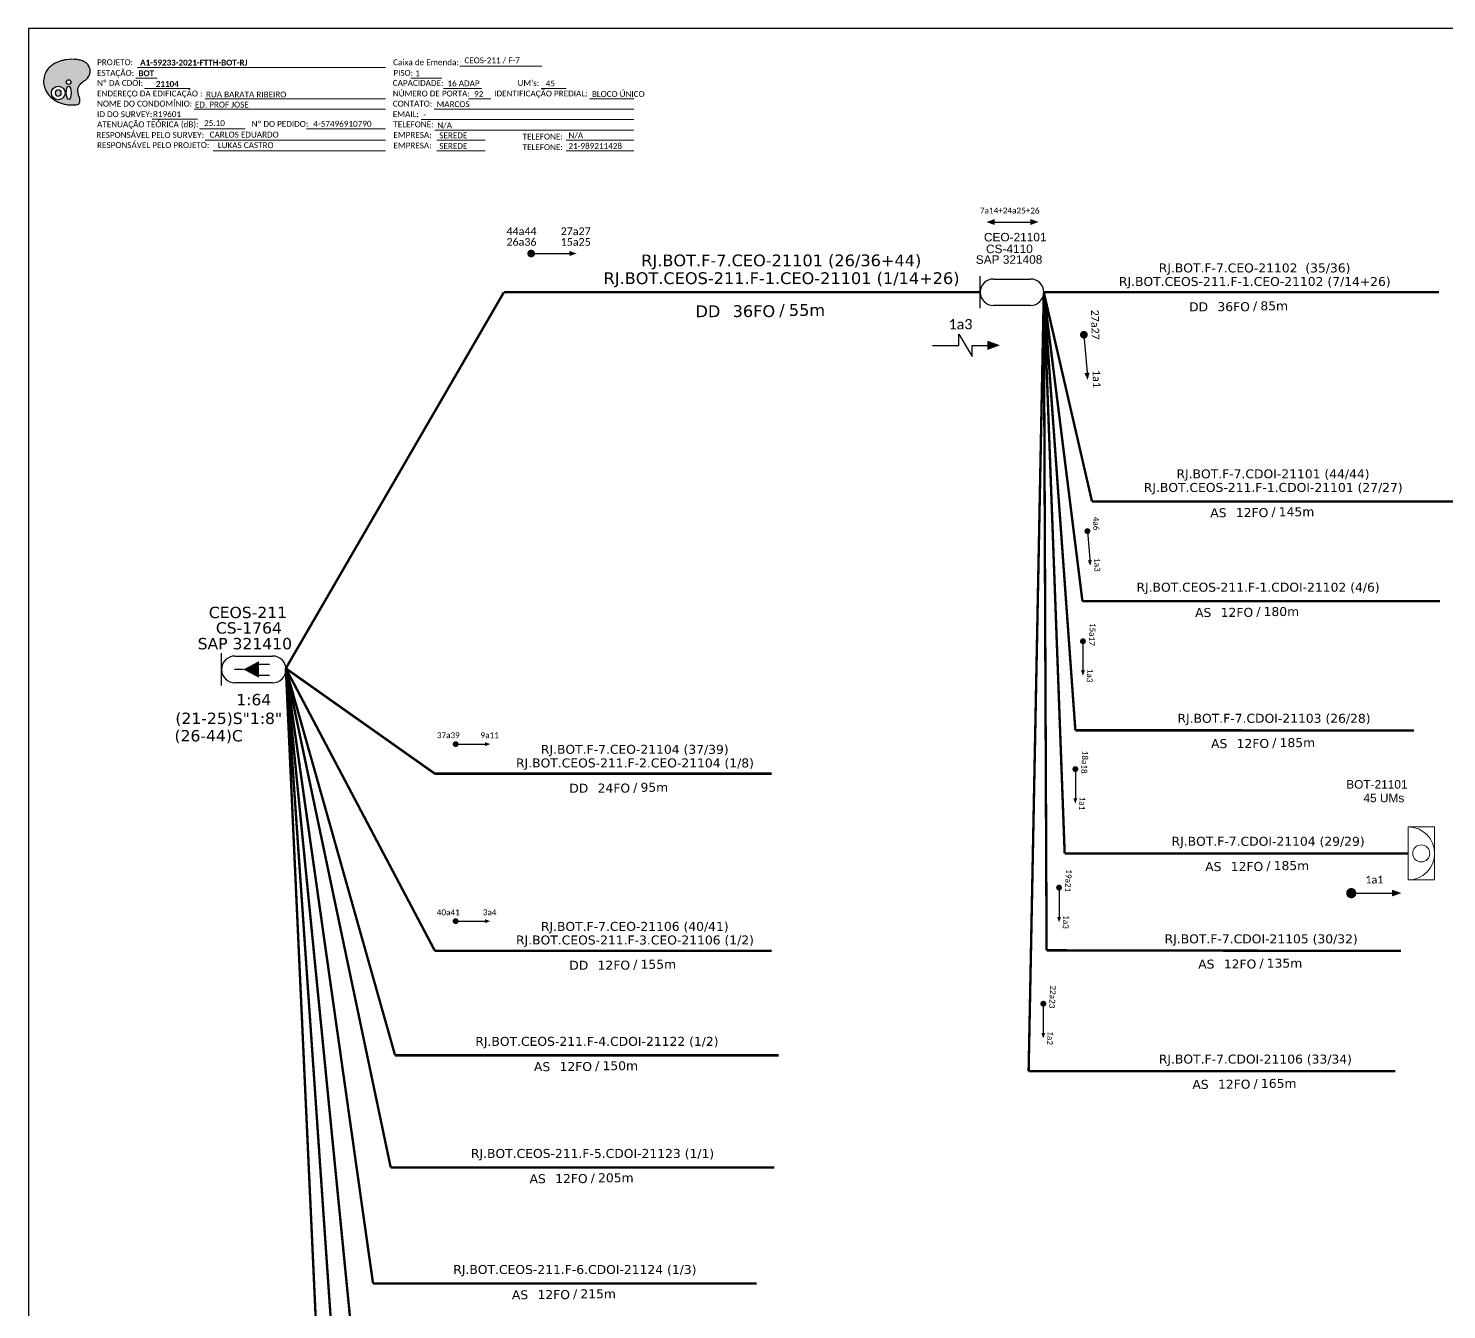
# Model space of a CAD drawing. Extents: x -89 to 2622484776, y -1852823961 to 1299.
# Drawn here: x -89.3 to 345.5, y 906.2 to 1299 of the extents above; entities that cross this region are included whole.
import ezdxf
from ezdxf.enums import TextEntityAlignment as Align

# ---------------------------------------------------------------- set-up
doc = ezdxf.new("R2010")
doc.units = 0
for name, color, linetype, lineweight in [("20.0-LEGENDA DOS CDO'S", 1, 'Continuous', 0), ('20.1-CDO_INTERIOR', 1, 'Continuous', 0), ('20.2-CDO_POSTE', 1, 'Continuous', 5), ('40.1-ETIQUETAS', 1, 'Continuous', 20)]:
    doc.layers.add(name, color=color, linetype=linetype, lineweight=lineweight)
for name, color, linetype in [('20.4-CEOS', 1, 'Continuous'), ('CAP a instalar', 1, 'Continuous'), ('SETA', 7, 'Continuous')]:
    doc.layers.add(name, color=color, linetype=linetype)
doc.styles.add('ARIAL', font='arial.ttf')
doc.styles.add('siredit', font='verdana.ttf')
doc.styles.get("Standard").update_dxf_attribs({"font": 'arial.ttf'})
doc.styles.add('WMF-Calibri0', font='calibri.ttf')
doc.styles.add('WMF-Calibri1', font='calibrib.ttf')
doc.linetypes.add('FENCELINE1', pattern='A,0.25,-0.1,[133,ltypeshp.shx,S=0.1,R=0,X=-0.1,Y=0],-0.1,1', length=1.45)

# ---------------------------------------------------------------- blocks, each defined once
blk = doc.blocks.new('OI')
h = blk.add_hatch(color=40)
edge = h.paths.add_edge_path()
edge.add_spline(control_points=[(4.35, -0.67), (3.92, -0.99), (3.26, -1.5), (2.81, -2.59), (2.9, -3.5), (3.06, -4.27), (3.31, -4.85), (3.37, -5.39), (3.4, -5.88), (3.2, -6.4), (2.54, -6.61), (1.65, -6.63), (0.55, -6.67), (-0.56, -6.42), (-1.61, -6.14), (-2.77, -5.61), (-3.92, -4.77), (-4.89, -3.7), (-5.34, -2.65), (-5.6, -1.94), (-5.85, -0.96), (-5.71, 0.47), (-5.1, 2.02), (-4.14, 3.02), (-3.3, 3.61), (-2.37, 4.16), (-1.36, 4.44), (-0.56, 4.7), (0.79, 4.85), (2.24, 4.97), (3.79, 4.57), (4.67, 4.21), (5.44, 3.65), (5.76, 2.99), (6.03, 2.21), (6.01, 1.46), (5.72, 0.64), (5.31, 0.08), (4.88, -0.38), (4.51, -0.55), (4.35, -0.67)], knot_values=[0, 0, 0, 0, 1.60434, 2.417191, 3.427595, 4.282808, 4.776746, 5.304182, 5.888771, 6.258406, 6.858137, 7.79129, 8.986195, 10.124242, 11.187857, 12.242908, 13.953784, 15.414161, 16.515391, 17.349188, 17.675853, 19.552021, 21.515531, 22.568638, 23.63245, 24.621084, 25.782718, 26.745347, 27.142653, 29.870543, 31.004649, 31.921532, 32.709589, 33.801391, 34.042471, 35.192333, 35.971461, 36.628871, 37.254359, 37.836911, 37.836911, 37.836911, 37.836911], degree=3, periodic=0)
h.paths.add_polyline_path([(1.13, -0.87, -1), (-0.04, -0.87, -1)], flags=16)
edge = h.paths.add_edge_path(flags=16)
edge.add_ellipse((0.56, -3.59), major_axis=(-0.02, 1.71), ratio=0.361305, start_angle=0, end_angle=360)
h.paths.add_polyline_path([(-0.36, -3.62, -1), (-3.8, -3.62, -1)], flags=16)
edge = h.paths.add_edge_path(flags=0)
edge.add_ellipse((-2.08, -3.62), major_axis=(0, 0.885), ratio=0.758294, start_angle=0, end_angle=360)
at = {"color": 40}
for centre, radius in [((-2.08, -3.62), 1.72), ((0.54, -0.87), 0.587)]:
    blk.add_circle(centre, radius, dxfattribs=at)
blk.add_ellipse((-2.08, -3.62), major_axis=(0, 0.885), ratio=0.758294, start_param=-3.141592653589792, end_param=3.141592653589792, dxfattribs=at)
blk.add_ellipse((0.56, -3.59), major_axis=(-0.02, 1.71), ratio=0.361305, dxfattribs=at)
at = {"color": 40, "start_tangent": (-0.800898, -0.598801), "end_tangent": (-0.800898, -0.598801)}
blk.add_spline([(4.35, -0.67), (3.2, -1.78), (2.9, -2.54), (2.92, -3.55), (3.12, -4.38), (3.28, -4.85), (3.37, -5.37), (3.35, -5.95), (3.2, -6.29), (2.66, -6.55), (1.73, -6.63), (0.54, -6.62), (-0.58, -6.41), (-1.6, -6.11), (-2.56, -5.67), (-3.95, -4.67), (-4.89, -3.56), (-5.37, -2.56), (-5.64, -1.78), (-5.72, -1.46), (-5.63, 0.42), (-4.84, 2.22), (-4.13, 2.99), (-3.27, 3.62), (-2.4, 4.09), (-1.3, 4.47), (-0.37, 4.72), (0.02, 4.77), (2.75, 4.8), (3.85, 4.53), (4.69, 4.16), (5.31, 3.68), (5.85, 2.73), (5.93, 2.5), (5.94, 1.35), (5.67, 0.62), (5.29, 0.08), (4.84, -0.36), (4.35, -0.67)], degree=3, dxfattribs=at)
blk = doc.blocks.new('CARIMBO')
at = {"color": 7, "lineweight": 0}
for points in [[(35.66, -16.79), (111.64, -16.79)], [(134.48, -16.3), (159.61, -16.3)], [(35.15, -20.06), (41.7, -20.06)], [(119.43, -20.02), (128.92, -20.02)], [(37.81, -23.14), (51.75, -23.14)], [(129.48, -23.14), (141.1, -23.14)], [(159.42, -23.14), (167.09, -23.14)], [(52.97, -29.48), (111.64, -29.48)], [(56.38, -26.37), (111.64, -26.37)], [(126.6, -29.48), (187.83, -29.48)], [(137.07, -26.37), (144.01, -26.37)], [(174.24, -26.37), (187.8, -26.37)], [(40.13, -32.55), (54.07, -32.55)], [(122.56, -32.72), (187.83, -32.72)], [(54.67, -35.52), (68.61, -35.52)], [(56.38, -39.07), (111.64, -39.07)], [(126.84, -35.96), (187.83, -35.96)], [(127.45, -39.07), (142.25, -39.07)], [(167.06, -39.07), (187.83, -39.07)], [(58.87, -42.31), (111.64, -42.31)], [(127.45, -42.31), (142.25, -42.31)], [(167.06, -42.31), (187.83, -42.31)]]:
    blk.add_lwpolyline(points, dxfattribs=at)
at = {"color": 7, "xscale": 1.213923925163967, "yscale": 1.213923925163967, "zscale": 1.213923925163967, "rotation": 0.1532896023949059}
blk.add_blockref('OI', (13.86, -20.16), dxfattribs=at)
at = {"color": 7, "lineweight": 0, "style": 'WMF-Calibri0'}
for s, height, p in [('PROJETO:', 1.793, (23.26, -16.04)), ('ESTAÇÃO:', 1.793, (23.26, -19.32)), ('Caixa de Emenda:', 1.7927, (114.02, -16.04)), ('Nº DA CDOI:', 1.7927, (23.26, -22.39)), ('CAPACIDADE:', 1.7927, (113.91, -22.39)), ('PISO:', 1.793, (114.09, -19.28)), ("UM's:", 1.793, (152.15, -22.39)), ('ENDEREÇO DA EDIFICAÇÃO :', 1.7927, (23.26, -25.63)), ('NÚMERO DE PORTA:', 1.7927, (113.91, -25.63)), ('IDENTIFICAÇÃO PREDIAL:', 1.7927, (144.99, -25.63)), ('NOME DO CONDOMÍNIO:', 1.7927, (23.26, -28.74)), ('ID DO SURVEY:', 1.7927, (23.26, -31.97)), ('CONTATO:', 1.793, (113.91, -28.74)), ('EMAIL:', 1.793, (113.91, -31.97)), ('ATENUAÇÃO TEÓRICA (dB):', 1.7927, (23.26, -35.09)), ('TELEFONE:', 1.793, (114.09, -35.09)), ('RESPONSÁVEL PELO SURVEY:', 1.7927, (23.02, -38.32)), ('RESPONSÁVEL PELO PROJETO:', 1.7927, (23.26, -41.44)), ('EMPRESA:', 1.793, (114.09, -38.32)), ('TELEFONE:', 1.793, (153.7, -38.83)), ('EMPRESA:', 1.793, (114.09, -41.56)), ('TELEFONE:', 1.793, (153.7, -42.06))]:
    blk.add_text(s, height=height, dxfattribs=at).set_placement(p)
at = {"color": 7, "lineweight": 0, "flags": 8}
for tag, p, style in [('PROJ', (36.46, -16.13), 'WMF-Calibri1'), ('CEOS-XX', (135.87, -15.46), 'WMF-Calibri0'), ('EST', (35.94, -19.41), 'WMF-Calibri1'), ('PISO_PTR', (120.78, -19.42), 'WMF-Calibri0'), ('CAPAC.', (130.66, -22.52), 'WMF-Calibri0'), ("UC'S", (160.78, -22.54), 'WMF-Calibri0'), ('LOGRADOURO', (56.65, -25.91), 'WMF-Calibri0'), ('N°', (138.85, -25.77), 'WMF-Calibri0'), ('N°PREDIO', (174.94, -25.77), 'WMF-Calibri0'), ('_ID_', (40.39, -31.94), 'WMF-Calibri0'), ('NOME_DO_COND.', (53.23, -29.02), 'WMF-Calibri0'), ('EMAIL', (123.26, -32.12), 'WMF-Calibri0'), ('NOME_DO_CONTATO', (127.3, -28.89), 'WMF-Calibri0'), ('O_POTEN', (56.06, -34.68), 'WMF-Calibri0'), ('TELEFONE', (127.55, -35.36), 'WMF-Calibri0'), ('RES_SURVEY', (57.78, -38.23), 'WMF-Calibri0'), ('EMP_RESP_SURVEY', (128.16, -38.47), 'WMF-Calibri0'), ('CONT_RESP_SURVEY', (167.76, -38.47), 'WMF-Calibri0'), ('RES_PROJ', (60.27, -41.47), 'WMF-Calibri0'), ('EMP_RESP_PROJ', (128.16, -41.71), 'WMF-Calibri0'), ('CONT_RESP_PROJ', (167.76, -41.71), 'WMF-Calibri0')]:
    blk.add_attdef(tag, p, '', height=1.79, dxfattribs=dict(at, style=style))
at = {"color": 7, "lineweight": 0, "style": 'WMF-Calibri1', "flags": 8}
blk.add_attdef("N° CDO'S", text='', height=1.79, dxfattribs=at).set_placement((44.78, -22.68), align=Align.CENTER)
blk = doc.blocks.new('CDOE-TEXTO PADRÃO')
at = {"layer": "20.0-LEGENDA DOS CDO'S", "color": 0, "style": 'ARIAL'}
for tag, p in [('CDO_N', (0.49, 7.39)), ('CORDOALHA', (0.5, 4.33)), ('SAP', (0.51, 1.67)), ('SPLITER_1', (0.59, -0.91)), ('SPLITER_2', (0.6, -3.55)), ('(XX-XX_F)S', (0.54, -8.29)), ('(XX-XX_L)S', (0.55, -10.83)), ('UMS', (0.55, -13.15))]:
    blk.add_attdef(tag, p, '', height=1.7, rotation=0.118, dxfattribs=at)
blk.add_attdef('FIBRAS_UTILIZADAS', text='', height=1.7, rotation=0.118, dxfattribs=at).set_placement((19.77, 7.43), align=Align.CENTER)
blk = doc.blocks.new('ETIQUETA_RS5F')
at = {"layer": '40.1-ETIQUETAS', "color": 0, "style": 'siredit'}
blk.add_text('/', height=1.5, dxfattribs=at).set_placement((1.58, -1.95), align=Align.MIDDLE_RIGHT)
for tag, p in [('ETIQUETA_R_PRIMARIA', (1.21, 4.1)), ('ETIQUETA_R_SECUNDARIA', (1.21, 2.1)), ('F_ATIVAS/F_MORTAS', (1.14, -4.24))]:
    blk.add_attdef(tag, text='', height=1.5, dxfattribs=at).set_placement(p, align=Align.MIDDLE_CENTER)
for tag, p in [('TIPO_CABO', (-6.58, -2.12)), ('CAP_CABO', (0.4, -2.09))]:
    blk.add_attdef(tag, text='', height=1.5, dxfattribs=at).set_placement(p, align=Align.MIDDLE_RIGHT)
blk.add_attdef('METROS', text='', height=1.5, dxfattribs=at).set_placement((2.14, -1.95), align=Align.MIDDLE_LEFT)
for tag, p in [('FUSÃO_1', (0.85, -8.39)), ('FUSÃO_2', (0.85, -10.6)), ('FUSÃO_3', (0.85, -12.93)), ('FUSÃO_4', (0.85, -15.14)), ('FUSÃO_5', (0.85, -17.16))]:
    blk.add_attdef(tag, text='', height=1.5, dxfattribs=at).set_placement(p, align=Align.CENTER)
blk = doc.blocks.new('CDOI_INT')
at = {"layer": '20.1-CDO_INTERIOR', "color": 0, "lineweight": 18}
blk.add_lwpolyline([(4.25, -4.25), (4.25, 4.25), (0, 4.25), (0, -4.25)], close=True, dxfattribs=at)
blk.add_circle((2.12, 0), 1.36, dxfattribs=at)
blk.add_arc((0, 0), 4.25, 270, 90, dxfattribs=at)
at = {"layer": "20.0-LEGENDA DOS CDO'S", "color": 0, "style": 'ARIAL'}
for tag, p in [('CDO_N', (-0.08, 10.38)), ('SPLITER_1', (21.18, 10.38)), ('SURVEY', (-0.08, 8.2)), ('SPLITER_2', (21.19, 8.68)), ('SAP', (-0.08, 6.23)), ('1:XX', (5.94, -2.22)), ('UMS', (5.94, -4.24))]:
    blk.add_attdef(tag, p, '', height=1.36, dxfattribs=at)
blk.add_attdef('FIBRAS_UTILIZADAS', text='', height=1.36, dxfattribs=at).set_placement((15.34, 10.38), align=Align.CENTER)

msp = doc.modelspace()

# ---------------------------------------------------------------- linework, layer by layer
msp.add_lwpolyline([(-89.32, 705.02), (749.25, 705.02), (749.25, 1299.02), (-89.32, 1299.02), (-89.32, 705.02)])
at = {"color": 7, "lineweight": 0}
msp.add_lwpolyline([(-4.01, 1268.26), (20.14, 1268.26)], dxfattribs=at)
at = {"color": 7}
for points in [[(206.89, 1239.64), (217.84, 1239.64)], [(195.88, 1201.82), (195.88, 1205.24), (199.97, 1198.41), (199.97, 1201.82)]]:
    msp.add_lwpolyline(points, dxfattribs=at)
for points, const_width in [([(64.23, 1229.97, 1), (65.41, 1229.98, 1)], 1.18), ([(234.19, 1205.67, 1), (234.3, 1204.49, 1)], 1.18), ([(235.29, 1145.31, 1), (235.37, 1144.41, 1)], 0.9), ([(233.96, 1111.55, 1), (233.97, 1110.65, 1)], 0.9), ([(41.22, 1079.55, 1), (42.12, 1079.56, 1)], 0.9), ([(231.64, 1072.35, 1), (231.64, 1071.45, 1)], 0.9), ([(226.65, 1036, 1), (226.65, 1035.1, 1)], 0.9), ([(41.22, 1025.27, 1), (42.12, 1025.27, 1)], 0.9), ([(221.81, 1000.4, 1), (221.81, 999.5, 1)], 0.9)]:
    msp.add_lwpolyline(points, format="xyb", close=True, dxfattribs=dict(at, const_width=const_width))
at = {"const_width": 1.57}
msp.add_lwpolyline([(315.44, 1033.86, 1), (317.01, 1033.86, 1)], format="xyb", close=True, dxfattribs=at)
msp.add_lwpolyline([(315.44, 1033.86, 1), (317.01, 1033.86, 1)], format="xyb", close=True, dxfattribs=at)
at = {"layer": '20.4-CEOS', "color": 5}
for p, q in [((202.48, 1213.22), (202.48, 1223)), ((206.53, 1222.17), (217.91, 1222.17)), ((217.91, 1214.06), (206.53, 1214.06))]:
    msp.add_line(p, q, dxfattribs=at)
at = {"layer": '20.4-CEOS', "color": 7}
for p, q in [((-25.98, 1106.56), (-14.45, 1106.56)), ((-14.45, 1098.34), (-25.98, 1098.34))]:
    msp.add_line(p, q, dxfattribs=at)
for points in [[(-30.09, 1097.5), (-30.09, 1107.41)], [(-23.4, 1102.45), (-26.17, 1102.45)], [(-18.85, 1104.08), (-15.35, 1104.08)], [(-18.85, 1100.66), (-15.35, 1100.66)]]:
    msp.add_lwpolyline(points, dxfattribs=at)
msp.add_lwpolyline([(-23.4, 1102.45, 0, 5.07, 0), (-18.64, 1102.45, 5.07, 5.07, 0)], format="xyseb", dxfattribs=at)
at = {"layer": '20.4-CEOS', "color": 5}
for centre, start, end in [((206.53, 1218.11), 90, 270), ((217.91, 1218.11), 270, 90)]:
    msp.add_arc(centre, 4.05, start, end, dxfattribs=at)
at = {"layer": '20.4-CEOS', "color": 7}
for centre, start, end in [((-25.98, 1102.45), 90, 270), ((-14.45, 1102.45), 270, 90)]:
    msp.add_arc(centre, 4.11, start, end, dxfattribs=at)
at = {"layer": 'CAP a instalar', "color": 7, "ltscale": 5.3, "const_width": 0.734}
for points in [[(56.45, 1218.11), (-10.39, 1102.78)], [(56.45, 1218.11), (202.48, 1218.11)], [(221.96, 1218.11), (217.31, 979.24)], [(222.82, 1016.33), (221.96, 1218.11)], [(231.64, 1083.79), (221.96, 1218.11)], [(233.81, 1123.39), (221.96, 1218.11)], [(236.73, 1153.98), (221.96, 1218.11)], [(221.96, 1218.11), (343.12, 1218.11)], [(236.73, 1153.98), (348.03, 1153.98)], [(233.81, 1123.39), (343.38, 1123.39)], [(35.28, 1016.21), (-10.39, 1102.78)], [(35.28, 1070.5), (-10.39, 1102.78)], [(23.1, 984.14), (-10.39, 1102.78)], [(21.75, 949.78), (-10.39, 1102.78)], [(16.34, 914.2), (-10.39, 1102.78)], [(10.28, 893.71), (-10.39, 1102.78)], [(6.22, 862.05), (-10.39, 1102.78)], [(2.15, 829.82), (-10.39, 1102.78)], [(231.64, 1083.79), (335.44, 1083.76)], [(35.28, 1070.5), (138.5, 1070.5)], [(35.28, 1016.21), (138.5, 1016.21)], [(222.82, 1016.33), (331.51, 1016.14)], [(23.1, 984.14), (140.71, 984.14)], [(217.31, 979.24), (329.73, 979.28)], [(21.75, 949.78), (139.36, 949.78)], [(16.34, 914.2), (133.95, 914.2)]]:
    msp.add_lwpolyline(points, dxfattribs=at)
at = {"layer": 'CAP a instalar', "color": 1, "ltscale": 5.3, "const_width": 0.734}
for points in [[(228.36, 1046.05), (221.96, 1218.11)], [(228.36, 1046.05), (333.63, 1046.06)]]:
    msp.add_lwpolyline(points, dxfattribs=at)
at = {"layer": 'CAP a instalar', "color": 7, "linetype": 'FENCELINE1', "ltscale": 5.3, "const_width": 0.734}
for points in [[(231.64, 1083.79), (335.44, 1083.76)], [(222.82, 1016.33), (331.51, 1016.14)], [(217.31, 979.24), (329.73, 979.28)]]:
    msp.add_lwpolyline(points, dxfattribs=at)
at = {"layer": 'CAP a instalar', "color": 1, "linetype": 'FENCELINE1', "ltscale": 5.3, "const_width": 0.734}
msp.add_lwpolyline([(228.36, 1046.05), (333.63, 1046.06)], dxfattribs=at)
at = {"layer": 'SETA', "color": 7}
for points in [[(64.82, 1229.98), (77.69, 1229.98)], [(234.25, 1205.08), (235.31, 1192.26)], [(187.87, 1201.82), (195.88, 1201.82)], [(199.97, 1201.82), (206.14, 1201.82)], [(235.33, 1144.86), (236.14, 1135.07)], [(233.97, 1111.1), (233.95, 1101.29)], [(41.67, 1079.56), (51.49, 1079.56)], [(231.64, 1071.9), (231.63, 1062.08)], [(226.65, 1035.55), (226.64, 1025.73)], [(41.67, 1025.27), (51.49, 1025.27)], [(221.81, 999.95), (221.8, 990.13)]]:
    msp.add_lwpolyline(points, dxfattribs=at)
at = {"layer": 'SETA'}
msp.add_lwpolyline([(316.23, 1033.86), (329.76, 1033.86)], dxfattribs=at)
msp.add_lwpolyline([(316.23, 1033.86), (329.76, 1033.86)], dxfattribs=at)
at = {"layer": 'SETA', "color": 7}
for points in [[(206.89, 1238.73), (204.37, 1239.63), (206.88, 1240.56)], [(217.84, 1240.56), (220.36, 1239.66), (217.85, 1238.73)], [(76.56, 1230.76), (78.72, 1229.99), (76.57, 1229.19)], [(204.67, 1203.26), (208.56, 1201.85), (204.67, 1200.43)], [(236, 1193.45), (235.4, 1191.23), (234.43, 1193.31)], [(236.67, 1135.98), (236.22, 1134.28), (235.47, 1135.87)], [(234.56, 1102.15), (233.96, 1100.49), (233.36, 1102.14)], [(50.63, 1080.16), (52.28, 1079.56), (50.64, 1078.96)], [(232.23, 1062.94), (231.63, 1061.29), (231.03, 1062.93)], [(227.24, 1026.59), (226.64, 1024.94), (226.04, 1026.58)], [(50.63, 1025.87), (52.28, 1025.28), (50.64, 1024.67)], [(222.4, 990.99), (221.81, 989.34), (221.2, 990.99)]]:
    msp.add_solid(points, dxfattribs=at)
at = {"layer": 'SETA'}
msp.add_solid([(328.67, 1034.93), (331.56, 1033.88), (328.67, 1032.84)], dxfattribs=at)
msp.add_solid([(328.67, 1034.93), (331.56, 1033.88), (328.67, 1032.84)], dxfattribs=at)

# ---------------------------------------------------------------- block references
ref = msp.add_blockref('CARIMBO', (-91.51, 1303.77))
ref.add_attrib('PROJ', 'A1-59233-2021-FTTH-BOT-RJ', (-55.05, 1287.63), dxfattribs={"color": 7, "lineweight": 0, "height": 1.7927, "style": 'WMF-Calibri1'})
ref.add_attrib('EST', 'BOT', (-55.57, 1284.35), dxfattribs={"color": 7, "lineweight": 0, "height": 1.793, "style": 'WMF-Calibri1'})
ref.add_attrib("N° CDO'S", '21104', dxfattribs={"color": 7, "lineweight": 0, "height": 1.793, "style": 'WMF-Calibri1'}).set_placement((-46.73, 1281.09), align=Align.CENTER)
ref.add_attrib('LOGRADOURO', 'RUA BARATA RIBEIRO', (-34.86, 1277.86), dxfattribs={"color": 7, "lineweight": 0, "height": 1.7927, "style": 'WMF-Calibri0'})
ref.add_attrib('NOME_DO_COND.', 'ED. PROF JOSE', (-38.28, 1274.74), dxfattribs={"color": 7, "lineweight": 0, "height": 1.7927, "style": 'WMF-Calibri0'})
ref.add_attrib('_ID_', 'R19601', (-51.11, 1271.83), dxfattribs={"color": 7, "lineweight": 0, "height": 1.793, "style": 'WMF-Calibri0'})
ref.add_attrib('O_POTEN', '25.10', (-35.45, 1269.09), dxfattribs={"color": 7, "lineweight": 0, "height": 1.793, "style": 'WMF-Calibri0'})
ref.add_attrib('RES_SURVEY', 'CARLOS EDUARDO', (-33.73, 1265.54), dxfattribs={"color": 7, "lineweight": 0, "height": 1.7927, "style": 'WMF-Calibri0'})
ref.add_attrib('RES_PROJ', 'LUKAS CASTRO', (-31.24, 1262.3), dxfattribs={"color": 7, "lineweight": 0, "height": 1.7927, "style": 'WMF-Calibri0'})
ref.add_attrib('CEOS-XX', 'CEOS-211 / F-7', (44.36, 1288.31), dxfattribs={"color": 7, "lineweight": 0, "height": 1.7927, "style": 'WMF-Calibri0'})
ref.add_attrib('CAPAC.', '16 ADAP', (39.15, 1281.25), dxfattribs={"color": 7, "lineweight": 0, "height": 1.793, "style": 'WMF-Calibri0'})
ref.add_attrib("UC'S", '45', (69.27, 1281.23), dxfattribs={"color": 7, "lineweight": 0, "height": 1.793, "style": 'WMF-Calibri0'})
ref.add_attrib('PISO_PTR', '1', (29.28, 1284.34), dxfattribs={"color": 7, "lineweight": 0, "height": 1.79, "style": 'WMF-Calibri0'})
ref.add_attrib('N°', '92', (47.34, 1278), dxfattribs={"color": 7, "lineweight": 0, "height": 1.793, "style": 'WMF-Calibri0'})
ref.add_attrib('N°PREDIO', 'BLOCO ÚNICO', (83.43, 1278), dxfattribs={"color": 7, "lineweight": 0, "height": 1.7927, "style": 'WMF-Calibri0'})
ref.add_attrib('NOME_DO_CONTATO', 'MARCOS', (35.79, 1274.88), dxfattribs={"color": 7, "lineweight": 0, "height": 1.793, "style": 'WMF-Calibri0'})
ref.add_attrib('EMAIL', '-', (31.75, 1271.65), dxfattribs={"color": 7, "lineweight": 0, "height": 1.79, "style": 'WMF-Calibri0'})
ref.add_attrib('TELEFONE', 'N/A', (36.04, 1268.41), dxfattribs={"color": 7, "lineweight": 0, "height": 1.793, "style": 'WMF-Calibri0'})
ref.add_attrib('EMP_RESP_SURVEY', 'SEREDE', (36.65, 1265.3), dxfattribs={"color": 7, "lineweight": 0, "height": 1.793, "style": 'WMF-Calibri0'})
ref.add_attrib('EMP_RESP_PROJ', 'SEREDE', (36.65, 1262.06), dxfattribs={"color": 7, "lineweight": 0, "height": 1.793, "style": 'WMF-Calibri0'})
ref.add_attrib('CONT_RESP_SURVEY', 'N/A', (76.25, 1265.3), dxfattribs={"color": 7, "lineweight": 0, "height": 1.793, "style": 'WMF-Calibri0'})
ref.add_attrib('CONT_RESP_PROJ', '21-989211428', (76.25, 1262.06), dxfattribs={"color": 7, "lineweight": 0, "height": 1.7927, "style": 'WMF-Calibri0'})
at = {"layer": '20.2-CDO_POSTE', "color": 5}
ref = msp.add_blockref('CDOE-TEXTO PADRÃO', (203.45, 1226.03), dxfattribs=dict(at, xscale=1.52992368112816, yscale=1.52992368112816, zscale=1.52992368112816))
ref.add_attrib('CDO_N', 'CEO-21101', (203.62, 1233.69), dxfattribs={"layer": "20.0-LEGENDA DOS CDO'S", "color": 0, "height": 2.601, "rotation": 0.118, "style": 'ARIAL'})
ref = msp.add_blockref('CDOE-TEXTO PADRÃO', (204.08, 1222.44), dxfattribs=dict(at, xscale=1.52992368112816, yscale=1.52992368112816, zscale=1.52992368112816))
ref.add_attrib('CDO_N', 'CS-4110', (204.25, 1230.1), dxfattribs={"layer": "20.0-LEGENDA DOS CDO'S", "color": 0, "height": 2.601, "rotation": 0.118, "style": 'ARIAL'})
ref = msp.add_blockref('CDOE-TEXTO PADRÃO', (200.95, 1219.16), dxfattribs=dict(at, xscale=1.52992368112816, yscale=1.52992368112816, zscale=1.52992368112816))
ref.add_attrib('CDO_N', 'SAP 321408', (201.12, 1226.82), dxfattribs={"layer": "20.0-LEGENDA DOS CDO'S", "color": 0, "height": 2.601, "rotation": 0.118, "style": 'ARIAL'})
at = {"layer": '40.1-ETIQUETAS', "color": 7}
ref = msp.add_blockref('ETIQUETA_RS5F', (138.72, 1217.36), dxfattribs=dict(at, xscale=2.405039988723018, yscale=2.405039988723018, zscale=2.405039988723018))
ref.add_attrib('ETIQUETA_R_PRIMARIA', 'RJ.BOT.F-7.CEO-21101 (26/36+44)', dxfattribs={"color": 0, "height": 3.6076, "style": 'siredit'}).set_placement((141.48, 1227.88), align=Align.MIDDLE_CENTER)
ref.add_attrib('ETIQUETA_R_SECUNDARIA', 'RJ.BOT.CEOS-211.F-1.CEO-21101 (1/14+26)', dxfattribs={"color": 0, "height": 3.6076, "style": 'siredit'}).set_placement((141.57, 1222.42), align=Align.MIDDLE_CENTER)
ref.add_attrib('TIPO_CABO', 'DD', dxfattribs={"color": 0, "height": 3.608, "style": 'siredit'}).set_placement((122.81, 1212.27), align=Align.MIDDLE_RIGHT)
ref.add_attrib('CAP_CABO', '36FO', dxfattribs={"color": 0, "height": 3.608, "style": 'siredit'}).set_placement((139.61, 1212.32), align=Align.MIDDLE_RIGHT)
ref.add_attrib('METROS', '55m', dxfattribs={"color": 0, "height": 3.608, "style": 'siredit'}).set_placement((143.8, 1212.66), align=Align.MIDDLE_LEFT)
ref = msp.add_blockref('ETIQUETA_RS5F', (284.47, 1217.54), dxfattribs=dict(at, xscale=1.835908388338182, yscale=1.835908388338182, zscale=1.835908388338182))
ref.add_attrib('ETIQUETA_R_PRIMARIA', 'RJ.BOT.F-7.CEO-21102  (35/36)', dxfattribs={"color": 0, "height": 2.7539, "style": 'siredit'}).set_placement((286.58, 1225.57), align=Align.MIDDLE_CENTER)
ref.add_attrib('ETIQUETA_R_SECUNDARIA', 'RJ.BOT.CEOS-211.F-1.CEO-21102 (7/14+26)', dxfattribs={"color": 0, "height": 2.7539, "style": 'siredit'}).set_placement((286.64, 1221.4), align=Align.MIDDLE_CENTER)
ref.add_attrib('TIPO_CABO', 'DD', dxfattribs={"color": 0, "height": 2.754, "style": 'siredit'}).set_placement((272.32, 1213.65), align=Align.MIDDLE_RIGHT)
ref.add_attrib('CAP_CABO', '36FO', dxfattribs={"color": 0, "height": 2.754, "style": 'siredit'}).set_placement((285.14, 1213.69), align=Align.MIDDLE_RIGHT)
ref.add_attrib('METROS', '85m', dxfattribs={"color": 0, "height": 2.754, "style": 'siredit'}).set_placement((288.35, 1213.95), align=Align.MIDDLE_LEFT)
ref = msp.add_blockref('ETIQUETA_RS5F', (94.47, 1069.92), dxfattribs=dict(at, xscale=1.835908388338182, yscale=1.835908388338182, zscale=1.835908388338182))
ref.add_attrib('ETIQUETA_R_PRIMARIA', 'RJ.BOT.F-7.CEO-21104 (37/39)', dxfattribs={"color": 0, "height": 2.7539, "style": 'siredit'}).set_placement((96.57, 1077.96), align=Align.MIDDLE_CENTER)
ref.add_attrib('ETIQUETA_R_SECUNDARIA', 'RJ.BOT.CEOS-211.F-2.CEO-21104 (1/8)', dxfattribs={"color": 0, "height": 2.7539, "style": 'siredit'}).set_placement((96.64, 1073.79), align=Align.MIDDLE_CENTER)
ref.add_attrib('TIPO_CABO', 'DD', dxfattribs={"color": 0, "height": 2.754, "style": 'siredit'}).set_placement((82.32, 1066.04), align=Align.MIDDLE_RIGHT)
ref.add_attrib('CAP_CABO', '24FO', dxfattribs={"color": 0, "height": 2.754, "style": 'siredit'}).set_placement((95.14, 1066.08), align=Align.MIDDLE_RIGHT)
ref.add_attrib('METROS', '95m', dxfattribs={"color": 0, "height": 2.754, "style": 'siredit'}).set_placement((98.34, 1066.33), align=Align.MIDDLE_LEFT)
ref = msp.add_blockref('ETIQUETA_RS5F', (94.47, 1015.64), dxfattribs=dict(at, xscale=1.835908388338182, yscale=1.835908388338182, zscale=1.835908388338182))
ref.add_attrib('ETIQUETA_R_PRIMARIA', 'RJ.BOT.F-7.CEO-21106 (40/41)', dxfattribs={"color": 0, "height": 2.7539, "style": 'siredit'}).set_placement((96.57, 1023.67), align=Align.MIDDLE_CENTER)
ref.add_attrib('ETIQUETA_R_SECUNDARIA', 'RJ.BOT.CEOS-211.F-3.CEO-21106 (1/2)', dxfattribs={"color": 0, "height": 2.7539, "style": 'siredit'}).set_placement((96.64, 1019.5), align=Align.MIDDLE_CENTER)
ref.add_attrib('TIPO_CABO', 'DD', dxfattribs={"color": 0, "height": 2.754, "style": 'siredit'}).set_placement((82.32, 1011.75), align=Align.MIDDLE_RIGHT)
ref.add_attrib('CAP_CABO', '12FO', dxfattribs={"color": 0, "height": 2.754, "style": 'siredit'}).set_placement((95.14, 1011.79), align=Align.MIDDLE_RIGHT)
ref.add_attrib('METROS', '155m', dxfattribs={"color": 0, "height": 2.754, "style": 'siredit'}).set_placement((98.34, 1012.05), align=Align.MIDDLE_LEFT)
at = {"layer": 'CAP a instalar', "color": 7, "linetype": 'FENCELINE1', "ltscale": 5.3}
ref = msp.add_blockref('ETIQUETA_RS5F', (290.12, 1154.39), dxfattribs=dict(at, xscale=1.835908388326213, yscale=1.835908388326213, zscale=1.835908388326213))
ref.add_attrib('ETIQUETA_R_PRIMARIA', 'RJ.BOT.F-7.CDOI-21101 (44/44)', dxfattribs={"layer": '40.1-ETIQUETAS', "color": 0, "height": 2.7539, "style": 'siredit'}).set_placement((292.22, 1162.43), align=Align.MIDDLE_CENTER)
ref.add_attrib('ETIQUETA_R_SECUNDARIA', 'RJ.BOT.CEOS-211.F-1.CDOI-21101 (27/27)', dxfattribs={"layer": '40.1-ETIQUETAS', "color": 0, "height": 2.7539, "style": 'siredit'}).set_placement((292.29, 1158.26), align=Align.MIDDLE_CENTER)
ref.add_attrib('TIPO_CABO', 'AS', dxfattribs={"layer": '40.1-ETIQUETAS', "color": 0, "height": 2.754, "style": 'siredit'}).set_placement((277.97, 1150.51), align=Align.MIDDLE_RIGHT)
ref.add_attrib('CAP_CABO', '12FO', dxfattribs={"layer": '40.1-ETIQUETAS', "color": 0, "height": 2.754, "style": 'siredit'}).set_placement((290.79, 1150.55), align=Align.MIDDLE_RIGHT)
ref.add_attrib('METROS', '145m ', dxfattribs={"layer": '40.1-ETIQUETAS', "color": 0, "height": 2.754, "style": 'siredit'}).set_placement((293.99, 1150.81), align=Align.MIDDLE_LEFT)
ref = msp.add_blockref('ETIQUETA_RS5F', (285.47, 1123.8), dxfattribs=dict(at, xscale=1.835908388326213, yscale=1.835908388326213, zscale=1.835908388326213))
ref.add_attrib('ETIQUETA_R_SECUNDARIA', 'RJ.BOT.CEOS-211.F-1.CDOI-21102 (4/6)', dxfattribs={"layer": '40.1-ETIQUETAS', "color": 0, "height": 2.7539, "style": 'siredit'}).set_placement((287.64, 1127.67), align=Align.MIDDLE_CENTER)
ref.add_attrib('TIPO_CABO', 'AS', dxfattribs={"layer": '40.1-ETIQUETAS', "color": 0, "height": 2.754, "style": 'siredit'}).set_placement((273.32, 1119.92), align=Align.MIDDLE_RIGHT)
ref.add_attrib('CAP_CABO', '12FO', dxfattribs={"layer": '40.1-ETIQUETAS', "color": 0, "height": 2.754, "style": 'siredit'}).set_placement((286.14, 1119.96), align=Align.MIDDLE_RIGHT)
ref.add_attrib('METROS', '180m ', dxfattribs={"layer": '40.1-ETIQUETAS', "color": 0, "height": 2.754, "style": 'siredit'}).set_placement((289.34, 1120.21), align=Align.MIDDLE_LEFT)
ref = msp.add_blockref('ETIQUETA_RS5F', (290.36, 1083.6), dxfattribs=dict(at, xscale=1.835908388339613, yscale=1.835908388339613, zscale=1.835908388339613))
ref.add_attrib('ETIQUETA_R_SECUNDARIA', 'RJ.BOT.F-7.CDOI-21103 (26/28)', dxfattribs={"layer": '40.1-ETIQUETAS', "color": 0, "height": 2.7539, "style": 'siredit'}).set_placement((292.53, 1087.47), align=Align.MIDDLE_CENTER)
ref.add_attrib('TIPO_CABO', 'AS', dxfattribs={"layer": '40.1-ETIQUETAS', "color": 0, "height": 2.754, "style": 'siredit'}).set_placement((278.22, 1079.72), align=Align.MIDDLE_RIGHT)
ref.add_attrib('CAP_CABO', '12FO', dxfattribs={"layer": '40.1-ETIQUETAS', "color": 0, "height": 2.754, "style": 'siredit'}).set_placement((291.03, 1079.76), align=Align.MIDDLE_RIGHT)
ref.add_attrib('METROS', '185m', dxfattribs={"layer": '40.1-ETIQUETAS', "color": 0, "height": 2.754, "style": 'siredit'}).set_placement((294.24, 1080.02), align=Align.MIDDLE_LEFT)
at = {"layer": 'CAP a instalar', "color": 1, "linetype": 'FENCELINE1', "ltscale": 5.3}
ref = msp.add_blockref('CDOI_INT', (333.63, 1046.06), dxfattribs=dict(at, xscale=1.913059779262159, yscale=1.913059779262159, zscale=1.913059779262159))
ref.add_attrib('CDO_N', 'BOT-21101', dxfattribs={"layer": "20.0-LEGENDA DOS CDO'S", "color": 0, "height": 2.602, "style": 'ARIAL'}).set_placement((333.47, 1065.92), align=Align.RIGHT)
ref.add_attrib('FIBRAS_UTILIZADAS', '(16/0)', dxfattribs={"layer": "20.0-LEGENDA DOS CDO'S", "color": 0, "height": 2.602, "style": 'ARIAL'}).set_placement((362.98, 1065.92), align=Align.RIGHT)
ref.add_attrib('SURVEY', '45 UMs ', dxfattribs={"layer": "20.0-LEGENDA DOS CDO'S", "color": 0, "height": 2.602, "style": 'ARIAL'}).set_placement((333.48, 1061.74), align=Align.RIGHT)
ref = msp.add_blockref('ETIQUETA_RS5F', (288.55, 1045.9), dxfattribs=dict(at, xscale=1.835908388339613, yscale=1.835908388339613, zscale=1.835908388339613))
ref.add_attrib('ETIQUETA_R_SECUNDARIA', 'RJ.BOT.F-7.CDOI-21104 (29/29)', dxfattribs={"layer": '40.1-ETIQUETAS', "color": 0, "height": 2.7539, "style": 'siredit'}).set_placement((290.72, 1049.76), align=Align.MIDDLE_CENTER)
ref.add_attrib('TIPO_CABO', 'AS', dxfattribs={"layer": '40.1-ETIQUETAS', "color": 0, "height": 2.754, "style": 'siredit'}).set_placement((276.41, 1042.01), align=Align.MIDDLE_RIGHT)
ref.add_attrib('CAP_CABO', '12FO', dxfattribs={"layer": '40.1-ETIQUETAS', "color": 0, "height": 2.754, "style": 'siredit'}).set_placement((289.23, 1042.05), align=Align.MIDDLE_RIGHT)
ref.add_attrib('METROS', '185m', dxfattribs={"layer": '40.1-ETIQUETAS', "color": 0, "height": 2.754, "style": 'siredit'}).set_placement((292.43, 1042.31), align=Align.MIDDLE_LEFT)
at = {"layer": 'CAP a instalar', "color": 7, "linetype": 'FENCELINE1', "ltscale": 5.3}
ref = msp.add_blockref('ETIQUETA_RS5F', (286.43, 1015.98), dxfattribs=dict(at, xscale=1.835908388339613, yscale=1.835908388339613, zscale=1.835908388339613))
ref.add_attrib('ETIQUETA_R_SECUNDARIA', 'RJ.BOT.F-7.CDOI-21105 (30/32)', dxfattribs={"layer": '40.1-ETIQUETAS', "color": 0, "height": 2.7539, "style": 'siredit'}).set_placement((288.6, 1019.85), align=Align.MIDDLE_CENTER)
ref.add_attrib('TIPO_CABO', 'AS', dxfattribs={"layer": '40.1-ETIQUETAS', "color": 0, "height": 2.754, "style": 'siredit'}).set_placement((274.28, 1012.1), align=Align.MIDDLE_RIGHT)
ref.add_attrib('CAP_CABO', '12FO', dxfattribs={"layer": '40.1-ETIQUETAS', "color": 0, "height": 2.754, "style": 'siredit'}).set_placement((287.1, 1012.14), align=Align.MIDDLE_RIGHT)
ref.add_attrib('METROS', '135m', dxfattribs={"layer": '40.1-ETIQUETAS', "color": 0, "height": 2.754, "style": 'siredit'}).set_placement((290.3, 1012.4), align=Align.MIDDLE_LEFT)
ref = msp.add_blockref('ETIQUETA_RS5F', (82.8, 984.55), dxfattribs=dict(at, xscale=1.835908388326213, yscale=1.835908388326213, zscale=1.835908388326213))
ref.add_attrib('ETIQUETA_R_SECUNDARIA', 'RJ.BOT.CEOS-211.F-4.CDOI-21122 (1/2)', dxfattribs={"layer": '40.1-ETIQUETAS', "color": 0, "height": 2.7539, "style": 'siredit'}).set_placement((84.97, 988.42), align=Align.MIDDLE_CENTER)
ref.add_attrib('TIPO_CABO', 'AS', dxfattribs={"layer": '40.1-ETIQUETAS', "color": 0, "height": 2.754, "style": 'siredit'}).set_placement((70.65, 980.67), align=Align.MIDDLE_RIGHT)
ref.add_attrib('CAP_CABO', '12FO', dxfattribs={"layer": '40.1-ETIQUETAS', "color": 0, "height": 2.754, "style": 'siredit'}).set_placement((83.47, 980.71), align=Align.MIDDLE_RIGHT)
ref.add_attrib('METROS', '150m ', dxfattribs={"layer": '40.1-ETIQUETAS', "color": 0, "height": 2.754, "style": 'siredit'}).set_placement((86.68, 980.96), align=Align.MIDDLE_LEFT)
ref = msp.add_blockref('ETIQUETA_RS5F', (284.65, 979.12), dxfattribs=dict(at, xscale=1.835908388339613, yscale=1.835908388339613, zscale=1.835908388339613))
ref.add_attrib('ETIQUETA_R_SECUNDARIA', 'RJ.BOT.F-7.CDOI-21106 (33/34)', dxfattribs={"layer": '40.1-ETIQUETAS', "color": 0, "height": 2.7539, "style": 'siredit'}).set_placement((286.82, 982.98), align=Align.MIDDLE_CENTER)
ref.add_attrib('TIPO_CABO', 'AS', dxfattribs={"layer": '40.1-ETIQUETAS', "color": 0, "height": 2.754, "style": 'siredit'}).set_placement((272.5, 975.23), align=Align.MIDDLE_RIGHT)
ref.add_attrib('CAP_CABO', '12FO', dxfattribs={"layer": '40.1-ETIQUETAS', "color": 0, "height": 2.754, "style": 'siredit'}).set_placement((285.32, 975.28), align=Align.MIDDLE_RIGHT)
ref.add_attrib('METROS', '165m', dxfattribs={"layer": '40.1-ETIQUETAS', "color": 0, "height": 2.754, "style": 'siredit'}).set_placement((288.53, 975.53), align=Align.MIDDLE_LEFT)
ref = msp.add_blockref('ETIQUETA_RS5F', (81.45, 950.19), dxfattribs=dict(at, xscale=1.835908388326213, yscale=1.835908388326213, zscale=1.835908388326213))
ref.add_attrib('ETIQUETA_R_SECUNDARIA', 'RJ.BOT.CEOS-211.F-5.CDOI-21123 (1/1)', dxfattribs={"layer": '40.1-ETIQUETAS', "color": 0, "height": 2.7539, "style": 'siredit'}).set_placement((83.62, 954.05), align=Align.MIDDLE_CENTER)
ref.add_attrib('TIPO_CABO', 'AS', dxfattribs={"layer": '40.1-ETIQUETAS', "color": 0, "height": 2.754, "style": 'siredit'}).set_placement((69.3, 946.3), align=Align.MIDDLE_RIGHT)
ref.add_attrib('CAP_CABO', '12FO', dxfattribs={"layer": '40.1-ETIQUETAS', "color": 0, "height": 2.754, "style": 'siredit'}).set_placement((82.12, 946.35), align=Align.MIDDLE_RIGHT)
ref.add_attrib('METROS', '205m ', dxfattribs={"layer": '40.1-ETIQUETAS', "color": 0, "height": 2.754, "style": 'siredit'}).set_placement((85.32, 946.6), align=Align.MIDDLE_LEFT)
ref = msp.add_blockref('ETIQUETA_RS5F', (76.03, 914.61), dxfattribs=dict(at, xscale=1.835908388326213, yscale=1.835908388326213, zscale=1.835908388326213))
ref.add_attrib('ETIQUETA_R_SECUNDARIA', 'RJ.BOT.CEOS-211.F-6.CDOI-21124 (1/3)', dxfattribs={"layer": '40.1-ETIQUETAS', "color": 0, "height": 2.7539, "style": 'siredit'}).set_placement((78.21, 918.47), align=Align.MIDDLE_CENTER)
ref.add_attrib('TIPO_CABO', 'AS', dxfattribs={"layer": '40.1-ETIQUETAS', "color": 0, "height": 2.754, "style": 'siredit'}).set_placement((63.89, 910.72), align=Align.MIDDLE_RIGHT)
ref.add_attrib('CAP_CABO', '12FO', dxfattribs={"layer": '40.1-ETIQUETAS', "color": 0, "height": 2.754, "style": 'siredit'}).set_placement((76.71, 910.77), align=Align.MIDDLE_RIGHT)
ref.add_attrib('METROS', '215m ', dxfattribs={"layer": '40.1-ETIQUETAS', "color": 0, "height": 2.754, "style": 'siredit'}).set_placement((79.91, 911.02), align=Align.MIDDLE_LEFT)

# ---------------------------------------------------------------- texts
at = {"color": 7, "lineweight": 0, "style": 'WMF-Calibri0'}
msp.add_text('Nº DO PEDIDO:', height=1.7927, dxfattribs=at).set_placement((-20.88, 1268.84))
at = {"color": 5, "attachment_point": 5}
for s, insert, char_height, width, rotation in [('\\C256;\\fCalibri|b0|i0|c0|p34;7a14+24a25+26', (211.53, 1243.15), 1.8, 132.8794, 359.9166), ('\\C256;\\fCalibri|b0|i0|c0|p34;27a27', (237.72, 1208.14), 2.358, 174.0719, 271.4331), ('\\C256;\\fCalibri|b0|i0|c0|p34;1a1', (238.16, 1191.53), 2.358, 174.0719, 271.4331), ('{\\fCalibri|b0|i0|c0|p34;\\C256;4a6}', (237.99, 1147.2), 1.8, 132.8794, 271.4331), ('{\\fCalibri|b0|i0|c0|p34;\\C256;1a3}', (238.32, 1134.52), 1.8, 132.8794, 271.4331), ('{\\fCalibri|b0|i0|c0|p34;\\C256;15a17}', (236.81, 1113.21), 1.8, 132.8794, 266.6377), ('{\\fCalibri|b0|i0|c0|p34;\\C256;1a3}', (236.08, 1100.55), 1.8, 132.8794, 266.6377), ('{\\fCalibri|b0|i0|c0|p34;\\C256;37a39}', (39.41, 1082.27), 1.8, 132.8794, 359.9166), ('{\\fCalibri|b0|i0|c0|p34;\\C256;9a11}', (52.09, 1082.27), 1.8, 132.8794, 359.9166), ('{\\fCalibri|b0|i0|c0|p34;\\C256;18a18}', (234.48, 1074.01), 1.8, 132.8794, 266.6377), ('{\\fCalibri|b0|i0|c0|p34;\\C256;1a1}', (233.75, 1061.34), 1.8, 132.8794, 266.6377), ('{\\fCalibri|b0|i0|c0|p34;\\C256;19a21}', (229.49, 1037.66), 1.8, 132.8794, 266.6377), ('{\\fCalibri|b0|i0|c0|p34;\\C256;40a41}', (39.41, 1027.98), 1.8, 132.8794, 359.9166), ('{\\fCalibri|b0|i0|c0|p34;\\C256;3a4}', (52.09, 1027.98), 1.8, 132.8794, 359.9166), ('{\\fCalibri|b0|i0|c0|p34;\\C256;1a3}', (228.76, 1025), 1.8, 132.8794, 266.6377), ('{\\fCalibri|b0|i0|c0|p34;\\C256;22a23}', (224.65, 1002.06), 1.8, 132.8794, 266.6377), ('{\\fCalibri|b0|i0|c0|p34;\\C256;1a2}', (223.93, 989.4), 1.8, 132.8794, 266.6377)]:
    msp.add_mtext(s, dxfattribs=dict(at, insert=insert, char_height=char_height, width=width, rotation=rotation))
at = {"color": 7, "char_height": 2.358, "width": 174.0719, "attachment_point": 5, "rotation": 359.9166}
for s, insert in [('\\fCalibri|b0|i0|c0|p34;44a44', (61.85, 1236.8)), ('{\\fCalibri|b0|i0|c0|p34;\\C256;26a36}', (61.85, 1233.53)), ('\\fCalibri|b0|i0|c0|p34;27a27', (78.47, 1236.8)), ('{\\fCalibri|b0|i0|c0|p34;\\C256;15a25}', (78.47, 1233.53))]:
    msp.add_mtext(s, dxfattribs=dict(at, insert=insert))
at = {"insert": (323.3, 1038), "char_height": 2.361, "width": 39.9146, "attachment_point": 5}
msp.add_mtext('\\C7;\\fCalibri|b0|i0|c0|p34;1a1', dxfattribs=at)
at = {"color": 7, "lineweight": 0, "style": 'WMF-Calibri0', "flags": 8}
msp.add_attdef('4-57496910790', (-1.97, 1268.87), '4-57496910790', height=1.7927, dxfattribs=at)
at = {"layer": '20.4-CEOS', "color": 7, "style": 'siredit'}
for s, p in [('CEOS-211', (-22.01, 1121.68)), ('CS-1764', (-21.72, 1116.93)), ('  SAP 321410', (-24.48, 1112.11)), ('1:64', (-20.22, 1094.94)), ('(21-25)S"1:8"', (-27.89, 1089.21)), ('(26-44)C', (-34.05, 1083.87))]:
    msp.add_text(s, height=3.482, dxfattribs=at).set_placement(p, align=Align.TOP_CENTER)
at = {"layer": '40.1-ETIQUETAS', "color": 7, "insert": (196.42, 1208.29), "char_height": 3.1543, "width": 53.8819, "attachment_point": 5, "style": 'ARIAL'}
msp.add_mtext('\\fCalibri|b0|i0|c0|p34;1a3', dxfattribs=at)

doc.saveas('drawing.dxf')
